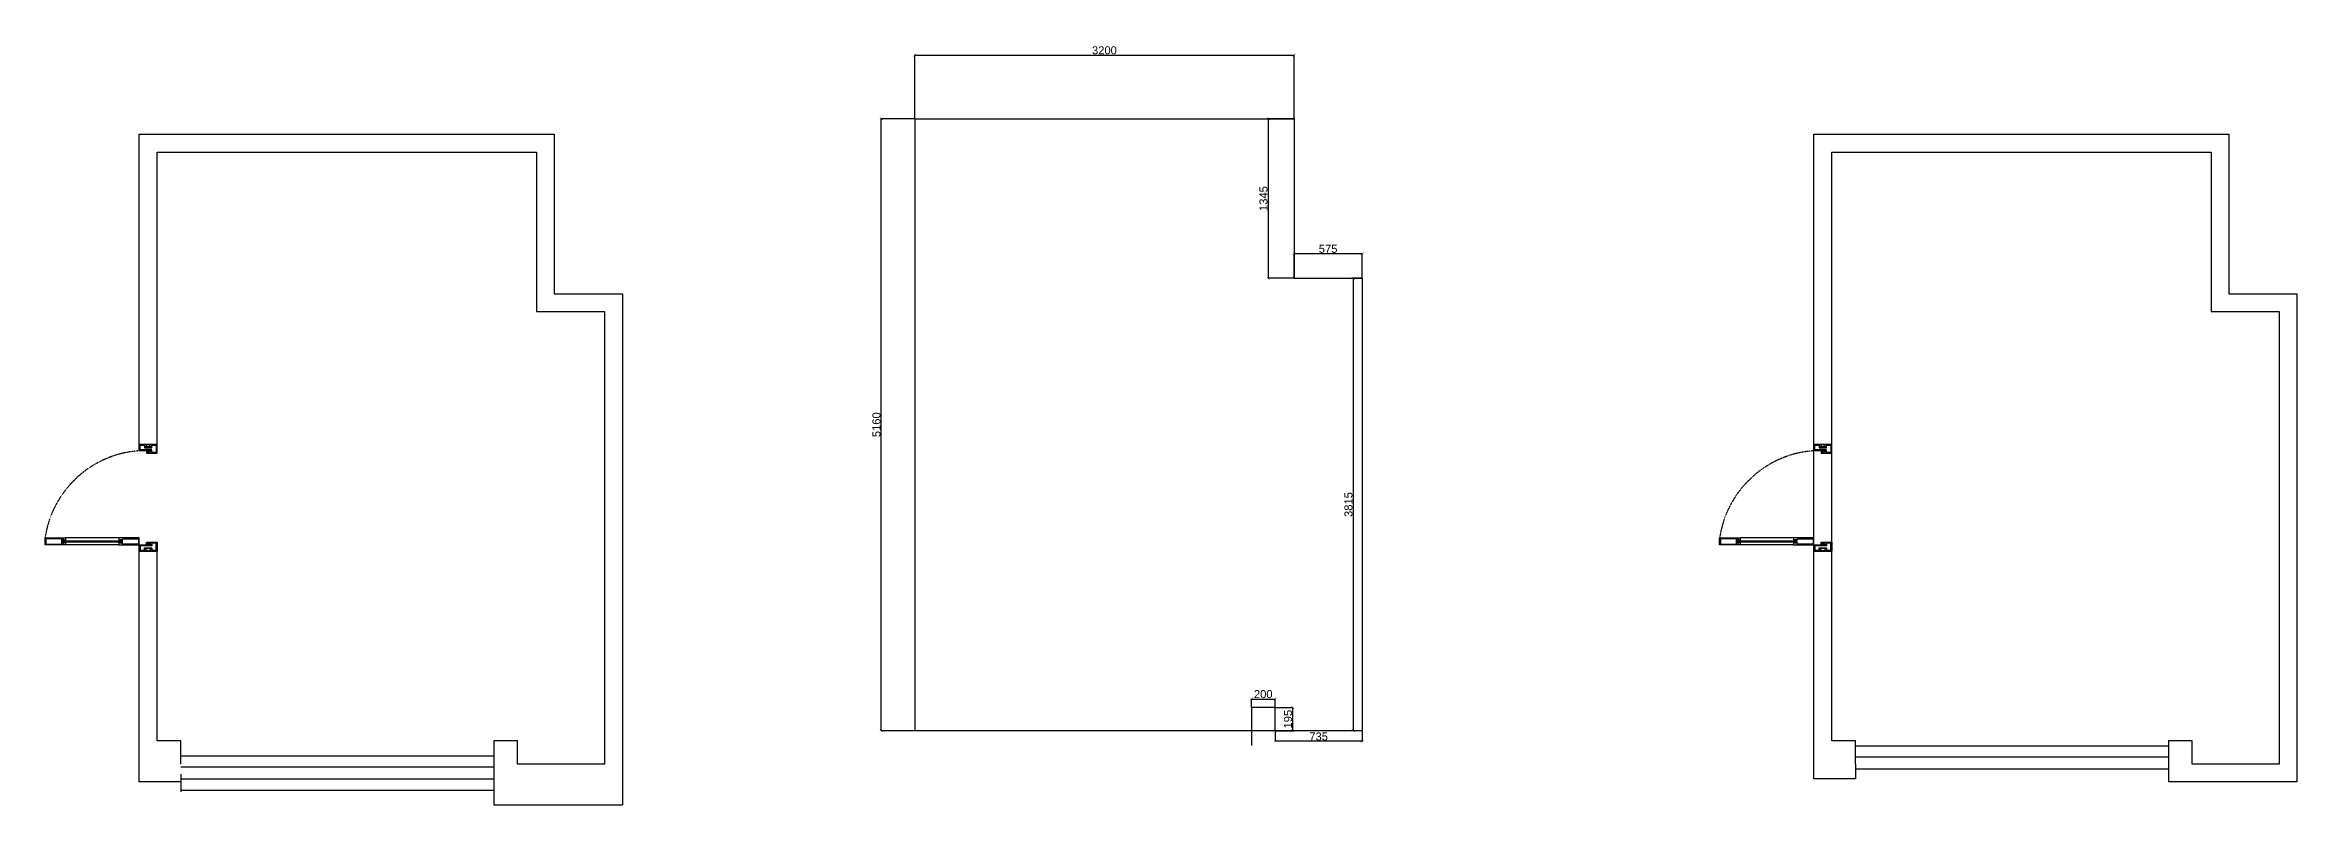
# Model space of a CAD drawing. Header units: millimetres. Extents: x -152054 to 94068, y -14280 to 90567.
# Drawn here: x -121981 to -102983, y 40250 to 46658 of the extents above; entities that cross this region are included whole.
import ezdxf

# ---------------------------------------------------------------- set-up
doc = ezdxf.new("R2010")
doc.units = ezdxf.units.MM
doc.linetypes.add('HIDDEN', pattern=[0.375, 0.25, -0.125])
doc.layers.add('ALM', color=120, linetype='Continuous')
doc.styles.get("Standard").update_dxf_attribs({"font": 'arial.ttf'})
doc.dimstyles.new('ISO-25', dxfattribs={"dimtxt": 67.5, "dimasz": 22.5, "dimexe": 1.25, "dimexo": 0.625, "dimgap": 5.63, "dimtad": 1, "dimtoh": 1, "dimdec": 0, "dimtxsty": 'Standard', "dimblk": 'ARCHTICK', "dimcen": 2.5, "dimclrd": 40, "dimclre": 40, "dimclrt": 1, "dimadec": 0, "dimazin": 0, "dimtfac": 1, "dimtdec": 0, "dimtmove": 0, "dimatfit": 3, "dimldrblk": 'BOXFILLED', "dimfxl": 1, "dimarcsym": 0})

# ---------------------------------------------------------------- blocks, each defined once
blk = doc.blocks.new('_ArchTick')
at = {"color": 0, "linetype": 'ByBlock', "const_width": 0.15}
blk.add_lwpolyline([(-0.5, -0.5), (0.5, 0.5)], dxfattribs=at)
blk = doc.blocks.new('*D33')
at = {"color": 40, "lineweight": -2, "transparency": 16777216}
for p, q in [((-114644, 46036), (-114644, 46575)), ((-114644, 46573), (-111444, 46573)), ((-111444, 46036), (-111444, 46575))]:
    blk.add_line(p, q, dxfattribs=at)
at = {"layer": 'Defpoints', "color": 0, "transparency": 16777216}
for p in [(-111444, 46573), (-114644, 46036), (-111444, 46036)]:
    blk.add_point(p, dxfattribs=at)
at = {"color": 40, "lineweight": -2, "transparency": 16777216, "xscale": 22.5, "yscale": 22.5, "zscale": 22.5, "rotation": 180}
blk.add_blockref('_ArchTick', (-114644, 46573), dxfattribs=at)
at = {"color": 40, "lineweight": -2, "transparency": 16777216, "xscale": 22.5, "yscale": 22.5, "zscale": 22.5}
blk.add_blockref('_ArchTick', (-111444, 46573), dxfattribs=at)
at = {"color": 1, "transparency": 16777216, "insert": (-113044, 46613), "char_height": 67.5, "attachment_point": 5}
blk.add_mtext('3200', dxfattribs=at)
blk = doc.blocks.new('_BoxFilled')
at = {"color": 0, "linetype": 'ByBlock', "lineweight": -2}
blk.add_line((-0.5, 0), (-1, 0), dxfattribs=at)
at = {"color": 0, "linetype": 'ByBlock'}
blk.add_solid([(-0.5, 0.5), (0.5, 0.5), (-0.5, -0.5), (0.5, -0.5)], dxfattribs=at)
blk = doc.blocks.new('*D34')
at = {"color": 40, "lineweight": -2, "transparency": 16777216}
for p, q in [((-111445, 46036), (-111663, 46036)), ((-111662, 46036), (-111662, 44691)), ((-111445, 44691), (-111663, 44691))]:
    blk.add_line(p, q, dxfattribs=at)
at = {"layer": 'Defpoints', "color": 0, "transparency": 16777216}
for p in [(-111444, 46036), (-111662, 44691), (-111444, 44691)]:
    blk.add_point(p, dxfattribs=at)
at = {"color": 40, "lineweight": -2, "transparency": 16777216, "xscale": 22.5, "yscale": 22.5, "zscale": 22.5}
for p, rotation in [((-111662, 46036), 90), ((-111662, 44691), 270)]:
    blk.add_blockref('_ArchTick', p, dxfattribs=dict(at, rotation=rotation))
at = {"color": 1, "transparency": 16777216, "insert": (-111702, 45363), "char_height": 67.5, "attachment_point": 5, "rotation": 90}
blk.add_mtext('1345', dxfattribs=at)
blk = doc.blocks.new('*D35')
at = {"color": 40, "lineweight": -2, "transparency": 16777216}
for p, q in [((-111444, 44695), (-111444, 44901)), ((-111444, 44899), (-110869, 44899)), ((-110869, 44695), (-110869, 44901))]:
    blk.add_line(p, q, dxfattribs=at)
at = {"layer": 'Defpoints', "color": 0, "transparency": 16777216}
for p in [(-110869, 44899), (-111444, 44694), (-110869, 44694)]:
    blk.add_point(p, dxfattribs=at)
at = {"color": 40, "lineweight": -2, "transparency": 16777216, "xscale": 22.5, "yscale": 22.5, "zscale": 22.5, "rotation": 180}
blk.add_blockref('_ArchTick', (-111444, 44899), dxfattribs=at)
at = {"color": 40, "lineweight": -2, "transparency": 16777216, "xscale": 22.5, "yscale": 22.5, "zscale": 22.5}
blk.add_blockref('_ArchTick', (-110869, 44899), dxfattribs=at)
at = {"color": 1, "transparency": 16777216, "insert": (-111157, 44939), "char_height": 67.5, "attachment_point": 5}
blk.add_mtext('575', dxfattribs=at)
blk = doc.blocks.new('*D36')
at = {"color": 40, "lineweight": -2, "transparency": 16777216}
for p, q in [((-110870, 44691), (-110946, 44691)), ((-110945, 44691), (-110945, 40876)), ((-110870, 40876), (-110946, 40876))]:
    blk.add_line(p, q, dxfattribs=at)
at = {"layer": 'Defpoints', "color": 0, "transparency": 16777216}
for p in [(-110869, 44691), (-110945, 40876), (-110869, 40876)]:
    blk.add_point(p, dxfattribs=at)
at = {"color": 40, "lineweight": -2, "transparency": 16777216, "xscale": 22.5, "yscale": 22.5, "zscale": 22.5}
for p, rotation in [((-110945, 44691), 90), ((-110945, 40876), 270)]:
    blk.add_blockref('_ArchTick', p, dxfattribs=dict(at, rotation=rotation))
at = {"color": 1, "transparency": 16777216, "insert": (-110985, 42783), "char_height": 67.5, "attachment_point": 5, "rotation": 90}
blk.add_mtext('3815', dxfattribs=at)
blk = doc.blocks.new('*D37')
at = {"color": 40, "lineweight": -2, "transparency": 16777216}
for p, q in [((-111604, 40875), (-111604, 40786)), ((-110869, 40875), (-110869, 40786)), ((-110869, 40787), (-111604, 40787))]:
    blk.add_line(p, q, dxfattribs=at)
at = {"layer": 'Defpoints', "color": 0, "transparency": 16777216}
for p in [(-111604, 40876), (-110869, 40876), (-111604, 40787)]:
    blk.add_point(p, dxfattribs=at)
at = {"color": 40, "lineweight": -2, "transparency": 16777216, "xscale": 22.5, "yscale": 22.5, "zscale": 22.5, "rotation": 180}
blk.add_blockref('_ArchTick', (-111604, 40787), dxfattribs=at)
at = {"color": 40, "lineweight": -2, "transparency": 16777216, "xscale": 22.5, "yscale": 22.5, "zscale": 22.5}
blk.add_blockref('_ArchTick', (-110869, 40787), dxfattribs=at)
at = {"color": 1, "transparency": 16777216, "insert": (-111237, 40827), "char_height": 67.5, "attachment_point": 5}
blk.add_mtext('735', dxfattribs=at)
blk = doc.blocks.new('*D38')
at = {"color": 40, "lineweight": -2, "transparency": 16777216}
for p, q in [((-111604, 41071), (-111454, 41071)), ((-111455, 40876), (-111455, 41071)), ((-111604, 40876), (-111454, 40876))]:
    blk.add_line(p, q, dxfattribs=at)
at = {"layer": 'Defpoints', "color": 0, "transparency": 16777216}
for p in [(-111604, 41071), (-111455, 41071), (-111604, 40876)]:
    blk.add_point(p, dxfattribs=at)
at = {"color": 40, "lineweight": -2, "transparency": 16777216, "xscale": 22.5, "yscale": 22.5, "zscale": 22.5}
for p, rotation in [((-111455, 41071), 90), ((-111455, 40876), 270)]:
    blk.add_blockref('_ArchTick', p, dxfattribs=dict(at, rotation=rotation))
at = {"color": 1, "transparency": 16777216, "insert": (-111495, 40973), "char_height": 67.5, "attachment_point": 5, "rotation": 90}
blk.add_mtext('195', dxfattribs=at)
blk = doc.blocks.new('*D39')
at = {"color": 40, "lineweight": -2, "transparency": 16777216}
for p, q in [((-111804, 41071), (-111804, 41145)), ((-111804, 41143), (-111604, 41143)), ((-111604, 41071), (-111604, 41145))]:
    blk.add_line(p, q, dxfattribs=at)
at = {"layer": 'Defpoints', "color": 0, "transparency": 16777216}
for p in [(-111804, 41071), (-111604, 41143), (-111604, 41071)]:
    blk.add_point(p, dxfattribs=at)
at = {"color": 40, "lineweight": -2, "transparency": 16777216, "xscale": 22.5, "yscale": 22.5, "zscale": 22.5, "rotation": 180}
blk.add_blockref('_ArchTick', (-111804, 41143), dxfattribs=at)
at = {"color": 40, "lineweight": -2, "transparency": 16777216, "xscale": 22.5, "yscale": 22.5, "zscale": 22.5}
blk.add_blockref('_ArchTick', (-111604, 41143), dxfattribs=at)
at = {"color": 1, "transparency": 16777216, "insert": (-111704, 41184), "char_height": 67.5, "attachment_point": 5}
blk.add_mtext('200', dxfattribs=at)
blk = doc.blocks.new('*D40')
at = {"color": 40, "lineweight": -2, "transparency": 16777216}
for p, q in [((-114645, 46036), (-114928, 46036)), ((-114927, 40876), (-114927, 46036)), ((-114645, 40876), (-114928, 40876))]:
    blk.add_line(p, q, dxfattribs=at)
at = {"layer": 'Defpoints', "color": 0, "transparency": 16777216}
for p in [(-114927, 46036), (-114644, 46036), (-114644, 40876)]:
    blk.add_point(p, dxfattribs=at)
at = {"color": 40, "lineweight": -2, "transparency": 16777216, "xscale": 22.5, "yscale": 22.5, "zscale": 22.5}
for p, rotation in [((-114927, 46036), 90), ((-114927, 40876), 270)]:
    blk.add_blockref('_ArchTick', p, dxfattribs=dict(at, rotation=rotation))
at = {"color": 1, "transparency": 16777216, "insert": (-114967, 43456), "char_height": 67.5, "attachment_point": 5, "rotation": 90}
blk.add_mtext('5160', dxfattribs=at)

msp = doc.modelspace()

# ---------------------------------------------------------------- hatches: boundary and pattern name
at = {"true_color": 0xed1f24}
h = msp.add_hatch(dxfattribs=at)
h.set_pattern_fill('ANSI31', color=240, scale=15, angle=-90)
h.set_pattern_definition([(315, (-124328.365, 49931.14), (33.67596, 33.67596), [])])
h.paths.add_polyline_path([(-121088.2, 42450.6), (-121101.7, 42457.3), (-121103.2, 42456.4), (-121089.7, 42449.7)])
h = msp.add_hatch(dxfattribs=at)
h.set_pattern_fill('ANSI31', color=240, scale=15, angle=-90)
h.set_pattern_definition([(315, (-110200.992, 49931.14), (33.67596, 33.67596), [])])
h.paths.add_polyline_path([(-106960.9, 42450.6), (-106974.3, 42457.3), (-106975.8, 42456.4), (-106962.4, 42449.7)])

# ---------------------------------------------------------------- linework, layer by layer
for points in [[(-114644.5, 46035.7), (-111444.5, 46035.7), (-111444.5, 44690.7), (-110869.5, 44690.7), (-110869.5, 40875.7), (-111604.5, 40875.7), (-111604.5, 41070.7), (-111804.5, 41070.7), (-111804.5, 40750.7)], [(-114644.5, 46035.7), (-114644.5, 40875.7)], [(-121185.8, 43236), (-121185.8, 45905), (-117685.8, 45905), (-117685.8, 44560), (-117110.8, 44560), (-117110.8, 40250)], [(-107058.5, 40470), (-107058.5, 45905), (-103558.5, 45905), (-103558.5, 44560), (-102983.5, 44560), (-102983.5, 40445), (-104018.5, 40445)], [(-121035.8, 43215.4), (-121035.8, 45755), (-117835.8, 45755), (-117835.8, 44410), (-117260.8, 44410), (-117260.8, 40595), (-117995.8, 40595), (-117995.8, 40790), (-118195.8, 40790), (-118195.8, 40570)], [(-106908.5, 40790), (-106908.5, 45755), (-103708.5, 45755), (-103708.5, 44410), (-103133.5, 44410), (-103133.5, 40595), (-103868.5, 40595), (-103868.5, 40790), (-104068.5, 40790), (-104068.5, 40595)], [(-121035.8, 43290.3), (-121185.8, 43290.3)], [(-106908.5, 43290.3), (-107058.5, 43290.3)], [(-121185.8, 40445), (-121185.8, 42502.3)], [(-121185.6, 42390), (-121035.8, 42390)], [(-121160.8, 42390), (-121035.8, 42390)], [(-121035.8, 40790), (-121035.8, 42464.8)], [(-107058.2, 42390), (-106908.5, 42390)], [(-107033.5, 42390), (-106908.5, 42390)], [(-111604.5, 40875.7), (-114644.5, 40875.7)], [(-120835.8, 40595), (-120835.8, 40790), (-121035.8, 40790), (-121035.8, 40790)], [(-120835.8, 40665), (-118195.8, 40665)], [(-106708.5, 40595), (-106708.5, 40790), (-106908.5, 40790), (-106908.5, 40790)], [(-106708.5, 40749.5), (-104068.5, 40749.5)], [(-120835.8, 40570), (-118195.8, 40570)], [(-120835.8, 40510.4), (-120835.8, 40360.4)], [(-120835.8, 40470), (-118195.8, 40470)], [(-118195.8, 40570), (-118195.8, 40470)], [(-118195.8, 40510.4), (-118195.8, 40360.4)], [(-106708.5, 40470), (-107058.5, 40470)], [(-106708.5, 40654.5), (-104068.5, 40654.5)], [(-106708.5, 40595), (-106708.5, 40470)], [(-106708.5, 40554.5), (-104068.5, 40554.5)], [(-104068.5, 40595), (-104068.5, 40445)], [(-120835.8, 40445), (-121185.8, 40445)], [(-120835.8, 40374.1), (-118195.8, 40374.1)], [(-118195.8, 40445), (-118195.8, 40250), (-117995.8, 40250)], [(-104018.5, 40445), (-104068.5, 40445)], [(-117995.8, 40250), (-117110.8, 40250)]]:
    msp.add_lwpolyline(points)
at = {"layer": 'ALM'}
for p, q in [((-121357.8, 42502.3), (-121808.9, 42502.3)), ((-121357.8, 42442.4), (-121808.9, 42442.4)), ((-107230.4, 42502.3), (-107681.5, 42502.3)), ((-107230.4, 42442.4), (-107681.5, 42442.4))]:
    msp.add_line(p, q, dxfattribs=at)
for points in [[(-121088.2, 43237.9), (-121088.2, 43229.7), (-121101.7, 43222.9), (-121101.7, 43215.4), (-121035.8, 43215.4), (-121035.8, 43290.3), (-121101.7, 43290.3), (-121101.7, 43282.8), (-121088.2, 43276.1), (-121088.2, 43268.6), (-121110.7, 43268.6), (-121133.2, 43268.6), (-121133.2, 43276.1), (-121119.7, 43282.8), (-121119.7, 43290.3), (-121185.6, 43290.3), (-121185.6, 43237.9)], [(-121178.1, 43245.4), (-121178.1, 43282.8), (-121140.7, 43282.8), (-121140.7, 43261.1), (-121110.7, 43261.1), (-121080.8, 43261.1), (-121080.8, 43282.8), (-121043.3, 43282.8), (-121043.3, 43222.9), (-121080.8, 43222.9), (-121080.8, 43245.4)], [(-121103.2, 43215.4), (-121103.2, 43223.8), (-121089.7, 43230.6), (-121089.7, 43236.4), (-121110.7, 43236.4), (-121110.7, 43222.9), (-121118.2, 43222.9), (-121118.2, 43236.4), (-121125.7, 43236.4), (-121125.7, 43215.4)], [(-106960.9, 43237.9), (-106960.9, 43229.7), (-106974.3, 43222.9), (-106974.3, 43215.4), (-106908.5, 43215.4), (-106908.5, 43290.3), (-106974.3, 43290.3), (-106974.3, 43282.8), (-106960.9, 43276.1), (-106960.9, 43268.6), (-106983.3, 43268.6), (-107005.8, 43268.6), (-107005.8, 43276.1), (-106992.3, 43282.8), (-106992.3, 43290.3), (-107058.2, 43290.3), (-107058.2, 43237.9)], [(-107050.7, 43245.4), (-107050.7, 43282.8), (-107013.3, 43282.8), (-107013.3, 43261.1), (-106983.3, 43261.1), (-106953.4, 43261.1), (-106953.4, 43282.8), (-106915.9, 43282.8), (-106915.9, 43222.9), (-106953.4, 43222.9), (-106953.4, 43245.4)], [(-106975.8, 43215.4), (-106975.8, 43223.8), (-106962.4, 43230.6), (-106962.4, 43236.4), (-106983.3, 43236.4), (-106983.3, 43222.9), (-106990.8, 43222.9), (-106990.8, 43236.4), (-106998.3, 43236.4), (-106998.3, 43215.4)], [(-121808.9, 42481.3), (-121816.4, 42481.3), (-121823.1, 42487.3), (-121830.6, 42487.3), (-121830.6, 42457.3), (-121823.1, 42457.3), (-121816.4, 42463.3), (-121808.9, 42463.3), (-121808.9, 42442.4), (-121981.1, 42442.4), (-121981.1, 42449.9), (-121981.1, 42449.9), (-121981.1, 42494.8), (-121981.1, 42494.8), (-121981.1, 42502.3), (-121808.9, 42502.3)], [(-121838.1, 42494.8), (-121973.6, 42494.8), (-121973.6, 42449.9), (-121838.1, 42449.9)], [(-121357.8, 42481.3), (-121350.3, 42481.3), (-121343.6, 42487.3), (-121336.1, 42487.3), (-121336.1, 42457.3), (-121343.6, 42457.3), (-121350.3, 42463.3), (-121357.8, 42463.3), (-121357.8, 42442.4), (-121185.6, 42442.4), (-121185.6, 42449.9), (-121185.6, 42449.9), (-121185.6, 42494.8), (-121185.6, 42494.8), (-121185.6, 42502.3), (-121357.8, 42502.3)], [(-121328.6, 42494.8), (-121193.1, 42494.8), (-121193.1, 42449.9), (-121328.6, 42449.9)], [(-121088.2, 42442.4), (-121088.2, 42450.6), (-121101.7, 42457.3), (-121101.7, 42464.8), (-121035.8, 42464.8), (-121035.8, 42390), (-121101.7, 42390), (-121101.7, 42397.4), (-121088.2, 42404.2), (-121088.2, 42411.7), (-121110.7, 42411.7), (-121133.2, 42411.7), (-121133.2, 42404.2), (-121119.7, 42397.4), (-121119.7, 42390), (-121185.6, 42390), (-121185.6, 42442.4)], [(-121178.1, 42434.9), (-121178.1, 42397.4), (-121140.7, 42397.4), (-121140.7, 42419.2), (-121110.7, 42419.2), (-121080.8, 42419.2), (-121080.8, 42397.4), (-121043.3, 42397.4), (-121043.3, 42457.3), (-121080.8, 42457.3), (-121080.8, 42434.9)], [(-121103.2, 42464.8), (-121103.2, 42456.4), (-121089.7, 42449.7), (-121089.7, 42443.9), (-121110.7, 42443.9), (-121110.7, 42457.3), (-121118.2, 42457.3), (-121118.2, 42443.9), (-121125.7, 42443.9), (-121125.7, 42464.8)], [(-107681.5, 42481.3), (-107689, 42481.3), (-107695.7, 42487.3), (-107703.2, 42487.3), (-107703.2, 42457.3), (-107695.7, 42457.3), (-107689, 42463.3), (-107681.5, 42463.3), (-107681.5, 42442.4), (-107853.7, 42442.4), (-107853.7, 42449.9), (-107853.7, 42449.9), (-107853.7, 42494.8), (-107853.7, 42494.8), (-107853.7, 42502.3), (-107681.5, 42502.3)], [(-107710.7, 42494.8), (-107846.2, 42494.8), (-107846.2, 42449.9), (-107710.7, 42449.9)], [(-107230.4, 42481.3), (-107222.9, 42481.3), (-107216.2, 42487.3), (-107208.7, 42487.3), (-107208.7, 42457.3), (-107216.2, 42457.3), (-107222.9, 42463.3), (-107230.4, 42463.3), (-107230.4, 42442.4), (-107058.2, 42442.4), (-107058.2, 42449.9), (-107058.2, 42449.9), (-107058.2, 42494.8), (-107058.2, 42494.8), (-107058.2, 42502.3), (-107230.4, 42502.3)], [(-107201.2, 42494.8), (-107065.7, 42494.8), (-107065.7, 42449.9), (-107201.2, 42449.9)], [(-106960.9, 42442.4), (-106960.9, 42450.6), (-106974.3, 42457.3), (-106974.3, 42464.8), (-106908.5, 42464.8), (-106908.5, 42390), (-106974.3, 42390), (-106974.3, 42397.4), (-106960.9, 42404.2), (-106960.9, 42411.7), (-106983.3, 42411.7), (-107005.8, 42411.7), (-107005.8, 42404.2), (-106992.3, 42397.4), (-106992.3, 42390), (-107058.2, 42390), (-107058.2, 42442.4)], [(-107050.7, 42434.9), (-107050.7, 42397.4), (-107013.3, 42397.4), (-107013.3, 42419.2), (-106983.3, 42419.2), (-106953.4, 42419.2), (-106953.4, 42397.4), (-106915.9, 42397.4), (-106915.9, 42457.3), (-106953.4, 42457.3), (-106953.4, 42434.9)], [(-106975.8, 42464.8), (-106975.8, 42456.4), (-106962.4, 42449.7), (-106962.4, 42443.9), (-106983.3, 42443.9), (-106983.3, 42457.3), (-106990.8, 42457.3), (-106990.8, 42443.9), (-106998.3, 42443.9), (-106998.3, 42464.8)]]:
    msp.add_lwpolyline(points, close=True, dxfattribs=at)
at = {"layer": 'ALM', "color": 251}
for points in [[(-121808.9, 42475.3), (-121824.6, 42475.3), (-121824.6, 42469.3), (-121808.9, 42469.3), (-121808.9, 42463.3), (-121830.6, 42463.3), (-121830.6, 42481.3), (-121808.9, 42481.3)], [(-121824.6, 42469.3), (-121342.1, 42469.3), (-121342.1, 42475.3), (-121824.6, 42475.3)], [(-121357.8, 42475.3), (-121342.1, 42475.3), (-121342.1, 42469.3), (-121357.8, 42469.3), (-121357.8, 42463.3), (-121336.1, 42463.3), (-121336.1, 42481.3), (-121357.8, 42481.3)], [(-107681.5, 42475.3), (-107697.2, 42475.3), (-107697.2, 42469.3), (-107681.5, 42469.3), (-107681.5, 42463.3), (-107703.2, 42463.3), (-107703.2, 42481.3), (-107681.5, 42481.3)], [(-107697.2, 42469.3), (-107214.7, 42469.3), (-107214.7, 42475.3), (-107697.2, 42475.3)], [(-107230.4, 42475.3), (-107214.7, 42475.3), (-107214.7, 42469.3), (-107230.4, 42469.3), (-107230.4, 42463.3), (-107208.7, 42463.3), (-107208.7, 42481.3), (-107230.4, 42481.3)]]:
    msp.add_lwpolyline(points, close=True, dxfattribs=at)
at = {"layer": 'ALM', "color": 251, "linetype": 'HIDDEN', "ltscale": 0.35}
for centre in [(-121128.5, 42376), (-107001.1, 42376)]:
    msp.add_arc(centre, 861.9, 89.82866, 171.57773, dxfattribs=at)

# ---------------------------------------------------------------- dimensions: what is measured, and where the dimension line sits
for base, p1, p2, picture, middle in [((-111444.5, 46573.3), (-114644.5, 46035.7), (-111444.5, 46035.7), '*D33', (-113044.5, 46613.4)), ((-110869.5, 44899.4), (-111444.5, 44694.5), (-110869.5, 44694.5), '*D35', (-111157, 44939.4)), ((-111604.5, 41143.5), (-111804.5, 41070.7), (-111604.5, 41070.7), '*D39', (-111704.5, 41183.6)), ((-111604.5, 40786.9), (-110869.5, 40875.7), (-111604.5, 40875.7), '*D37', (-111237, 40827))]:
    dim = msp.add_linear_dim(base=base, p1=p1, p2=p2, dimstyle='ISO-25')
    dim.commit()
    dim.dimension.update_dxf_attribs({"geometry": picture, "text_midpoint": middle})
for base, p1, p2, picture, middle in [((-114926.6, 46035.7), (-114644.5, 40875.7), (-114644.5, 46035.7), '*D40', (-114966.6, 43455.7)), ((-111661.8, 44690.7), (-111444.5, 46035.7), (-111444.5, 44690.7), '*D34', (-111701.9, 45363.2)), ((-110944.9, 40875.7), (-110869.5, 44690.7), (-110869.5, 40875.7), '*D36', (-110985, 42783.2)), ((-111455.4, 41070.7), (-111604.5, 40875.7), (-111604.5, 41070.7), '*D38', (-111495.5, 40973.2))]:
    dim = msp.add_linear_dim(base=base, p1=p1, p2=p2, angle=90, dimstyle='ISO-25')
    dim.commit()
    dim.dimension.update_dxf_attribs({"geometry": picture, "text_midpoint": middle})

doc.saveas('drawing.dxf')
